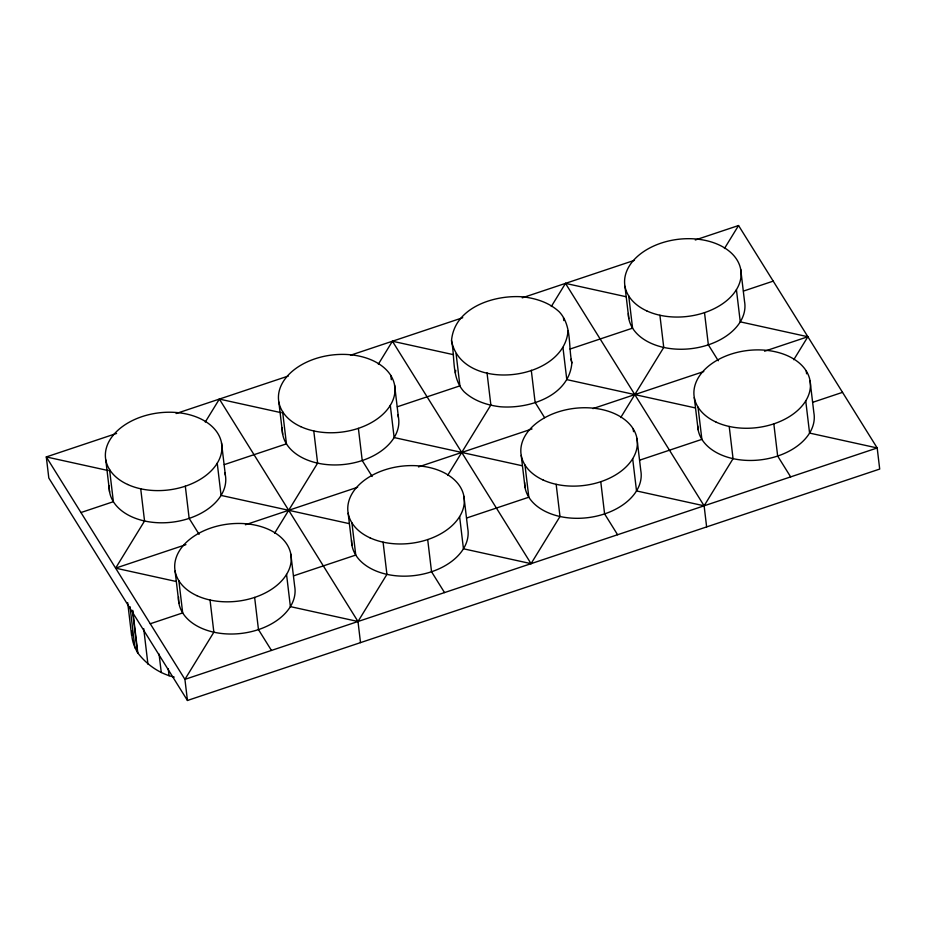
<?xml version="1.0" encoding="UTF-8"?>
<svg xmlns="http://www.w3.org/2000/svg" width="926" height="926" viewBox="0 0 926 926"><rect width="100%" height="100%" fill="white"/><g stroke="black" fill="none" stroke-linecap="round" stroke-linejoin="round"><path stroke-width="1.39" d="M174.227 677.114C159.7 673.758 146.794 664.775 137.824 652.969C133.969 646.51 131.075 638.662 132.001 631.081M451.518 340.733C454.261 307.351 494.449 294.514 523.202 296.876C536.397 298.45 549.5 302.721 559.373 311.946C572.048 325.651 568.17 346.011 571.874 362.899C569.131 396.282 528.943 409.107 500.202 406.757C487.007 405.183 473.892 400.912 464.019 391.686C451.344 377.982 455.222 357.621 451.518 340.733C461.75 393.18 564.304 381.906 568.043 330.709M455.349 372.923L455.742 370.365M176.171 581.482L115.611 568.147L144.549 520.991L140.717 488.801M205.271 422.048L219.369 399.083L281.33 412.718M274.582 533.272L317.618 463.139L313.775 430.949M378.329 364.207L392.427 341.231L453.509 354.681M447.64 475.42L490.861 404.998L487.018 372.808M551.306 306.494L565.497 283.379L626.057 296.714M459.609 516.581L463.451 548.782L531.049 563.656L559.999 516.511L556.156 484.31M620.709 417.568L663.745 347.435L659.902 315.245M724.456 248.504L738.554 225.527L877.188 447.964L879.7 469.065L187.446 700.473L48.812 478.036L46.3 456.935L116.607 433.426M793.767 359.716L807.866 336.74L740.268 321.854L736.425 289.664M176.102 413.54L288.322 376.025M350.514 355.237L462.734 317.722M522.229 297.836L634.449 260.322M695.287 239.984L738.554 225.527M80.956 512.541L113.377 501.695L109.546 469.505M224.3 464.62L286.447 443.855L282.604 411.653M397.37 406.769L459.921 385.864L456.09 353.663M570.046 349.044L632.574 328.151L628.731 295.95M743.497 291.065L773.21 281.134M115.611 568.147L185.918 544.65M245.413 524.764L357.633 487.25M418.471 466.912L532.045 428.946M592.895 408.609L703.76 371.546M764.598 351.209L807.866 336.74M150.267 623.754L182.688 612.919L178.857 580.729M293.611 575.833L355.758 555.068L351.915 522.877M466.681 517.993L528.815 497.216L524.984 465.026M639.739 460.141L701.885 439.364L698.042 407.174M812.808 402.289L842.521 392.346M695.368 407.926L566.793 379.614L562.95 347.424M522.299 465.778L394.14 437.558L390.297 405.368M108.273 470.57L46.3 456.935L184.922 679.36L187.446 700.473M349.241 523.63L221.071 495.41L217.24 463.22M718.287 360.77L708.355 344.831L704.512 312.641M790.654 476.89L777.666 456.055L773.823 423.853M565.497 283.379L704.119 505.816L706.631 526.917M544.615 417.661L535.124 402.416L531.281 370.226M617.584 534.73L604.597 513.895L600.766 481.705M392.427 341.231L531.049 563.656M372.159 476.473L362.228 460.535L358.385 428.344M444.526 592.582L431.539 571.747L427.696 539.557M219.369 399.083L357.992 621.508L360.503 642.621M199.09 534.314L189.159 518.386L185.316 486.196M271.457 650.434L258.47 629.599L254.638 597.409M570.972 359.195L571.874 362.899M810.03 380.609L813.873 412.811A58.523 38.857 -6.8 0 1 760.084 459.909A58.523 38.857 -6.8 0 1 697.718 425.96M806.268 370.99L806.604 373.791M805.736 400.877L809.579 433.079L877.188 447.964L184.922 679.36L213.86 632.203L210.028 600.013M740.719 269.397L744.55 301.587A58.523 38.857 -6.8 0 1 689.812 348.801A58.523 38.857 -6.8 0 1 628.395 313.463M729.213 426.458L733.056 458.659L704.119 505.816L636.521 490.93L632.678 458.729M694.28 397.555L698.123 429.745M624.969 286.342L628.8 318.532M636.961 438.461L640.804 470.651A58.523 38.857 -6.8 0 1 586.054 517.865A58.523 38.857 -6.8 0 1 524.648 482.527M633.199 428.842L633.534 431.643M563.471 317.768L563.807 320.57M521.211 455.407L525.054 487.597M463.903 496.313L467.746 528.503A58.523 38.857 -6.8 0 1 412.996 575.717A58.523 38.857 -6.8 0 1 351.579 540.379M394.592 385.1L398.423 417.29M390.818 375.481L391.328 379.683M383.086 542.161L386.929 574.351L357.992 621.508L290.394 606.623L286.551 574.433M348.153 513.259L351.996 545.449M278.842 402.046L282.673 434.236M290.833 554.165L294.676 586.355A58.523 38.857 -6.8 0 1 238.977 633.662A58.523 38.857 -6.8 0 1 178.568 596.946M221.522 442.952L225.365 475.142M175.083 571.111L178.926 603.301M168.231 668.688L169.076 675.795M159.064 654.045L161.274 672.531M143.704 628.592L147.94 664.15M132.742 610.303L137.824 652.969M132.534 611.067L137.453 652.309M129.999 606.599L134.918 647.853M127.695 602.676L131.596 635.398M105.772 459.886L109.615 492.088M397.856 414.813A58.523 38.857 -6.8 0 1 344.622 464.401A58.523 38.857 -6.8 0 1 282.326 427.881M224.786 472.665A58.523 38.857 -6.8 0 1 171.553 522.252A58.523 38.857 -6.8 0 1 109.256 485.733M370.006 537.832A58.523 38.857 -6.8 0 0 463.729 506.51A58.523 38.857 -6.8 0 0 384.359 470.014A58.523 38.857 -6.8 0 0 370.006 537.832M300.684 426.62A58.523 38.857 -6.8 0 0 394.407 395.286A58.523 38.857 -6.8 0 0 315.037 358.802A58.523 38.857 -6.8 0 0 300.684 426.62M543.064 479.981A58.523 38.857 -6.8 0 0 636.787 448.659A58.523 38.857 -6.8 0 0 557.417 412.163A58.523 38.857 -6.8 0 0 543.064 479.981M127.626 484.472A58.523 38.857 -6.8 0 0 221.349 453.138A58.523 38.857 -6.8 0 0 141.979 416.642A58.523 38.857 -6.8 0 0 127.626 484.472M196.937 595.684A58.523 38.857 -6.8 0 0 290.66 564.362A58.523 38.857 -6.8 0 0 211.29 527.866A58.523 38.857 -6.8 0 0 196.937 595.684M646.811 310.916A58.523 38.857 -6.8 0 0 740.534 279.594A58.523 38.857 -6.8 0 0 661.176 243.098A58.523 38.857 -6.8 0 0 646.811 310.916M716.134 422.129A58.523 38.857 -6.8 0 0 809.856 390.807A58.523 38.857 -6.8 0 0 730.487 354.311A58.523 38.857 -6.8 0 0 716.134 422.129"/></g></svg>
